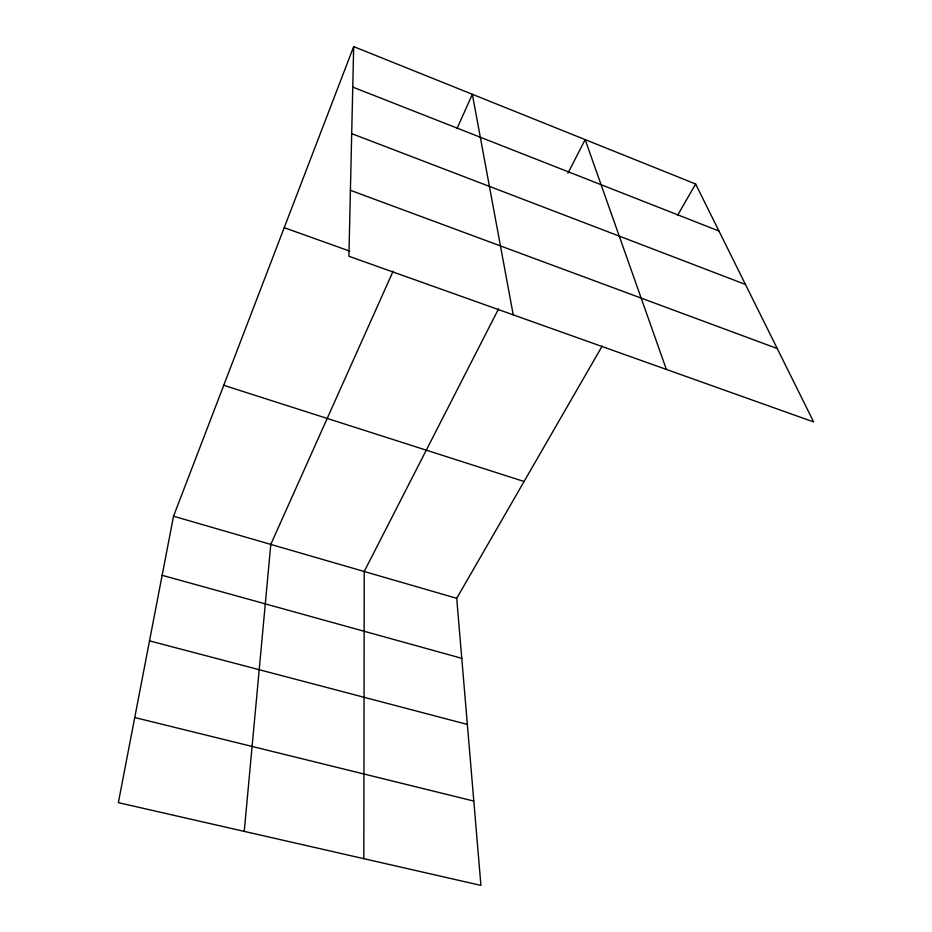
<?xml version="1.0" encoding="UTF-8"?>
<svg xmlns="http://www.w3.org/2000/svg" width="932" height="932" viewBox="0 0 932 932"><rect width="100%" height="100%" fill="white"/><g stroke="black" fill="none" stroke-linecap="round" stroke-linejoin="round"><path stroke-width="1.4" d="M363.83 858.675L364.226 571.502L498.527 308.935M353.682 46.6L348.906 256.265L813.648 421.94L695.633 184L353.682 46.6L173.527 516.212L118.352 802.65L480.924 885.4L456.715 598.321L602.235 345.97M244.242 831.379L270.793 544.416L393.106 271.247M456.983 128.616L472.349 94.283L513.229 314.841M567.949 173.212L585.145 139.602L666.38 369.445M677.529 215.397L695.633 184M134.744 717.524L473.817 801.077M149.516 640.867L467.351 724.432M162.145 575.3L461.783 658.318M173.527 516.212L456.715 598.321M223.75 385.3L524.087 481.495M284.213 227.688L349.803 251.139M350.409 190.303L777.253 348.545M351.702 133.637L745.449 284.446M352.762 87.095L718.968 231.031"/></g></svg>
